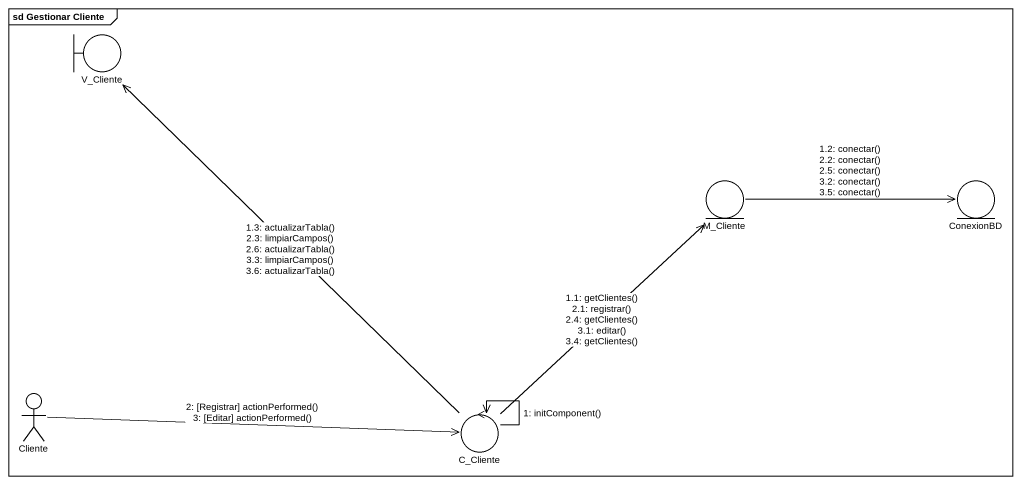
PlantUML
@startuml
mainframe sd Gestionar Cliente
boundary V_Cliente
entity M_Cliente
entity ConexionBD
actor Cliente
control C_Cliente
C_Cliente --> C_Cliente : 1: initComponent()
C_Cliente -up-> M_Cliente : 1.1: getClientes()\n2.1: registrar()\n2.4: getClientes()\n3.1: editar()\n3.4: getClientes()
M_Cliente -right-> ConexionBD : 1.2: conectar()\n2.2: conectar()\n2.5: conectar()\n3.2: conectar()\n3.5: conectar()
C_Cliente -up-> V_Cliente : 1.3: actualizarTabla()\n2.3: limpiarCampos()\n2.6: actualizarTabla()\n3.3: limpiarCampos()\n3.6: actualizarTabla()
Cliente -right-> C_Cliente : 2: [Registrar] actionPerformed()\n3: [Editar] actionPerformed()
@enduml
